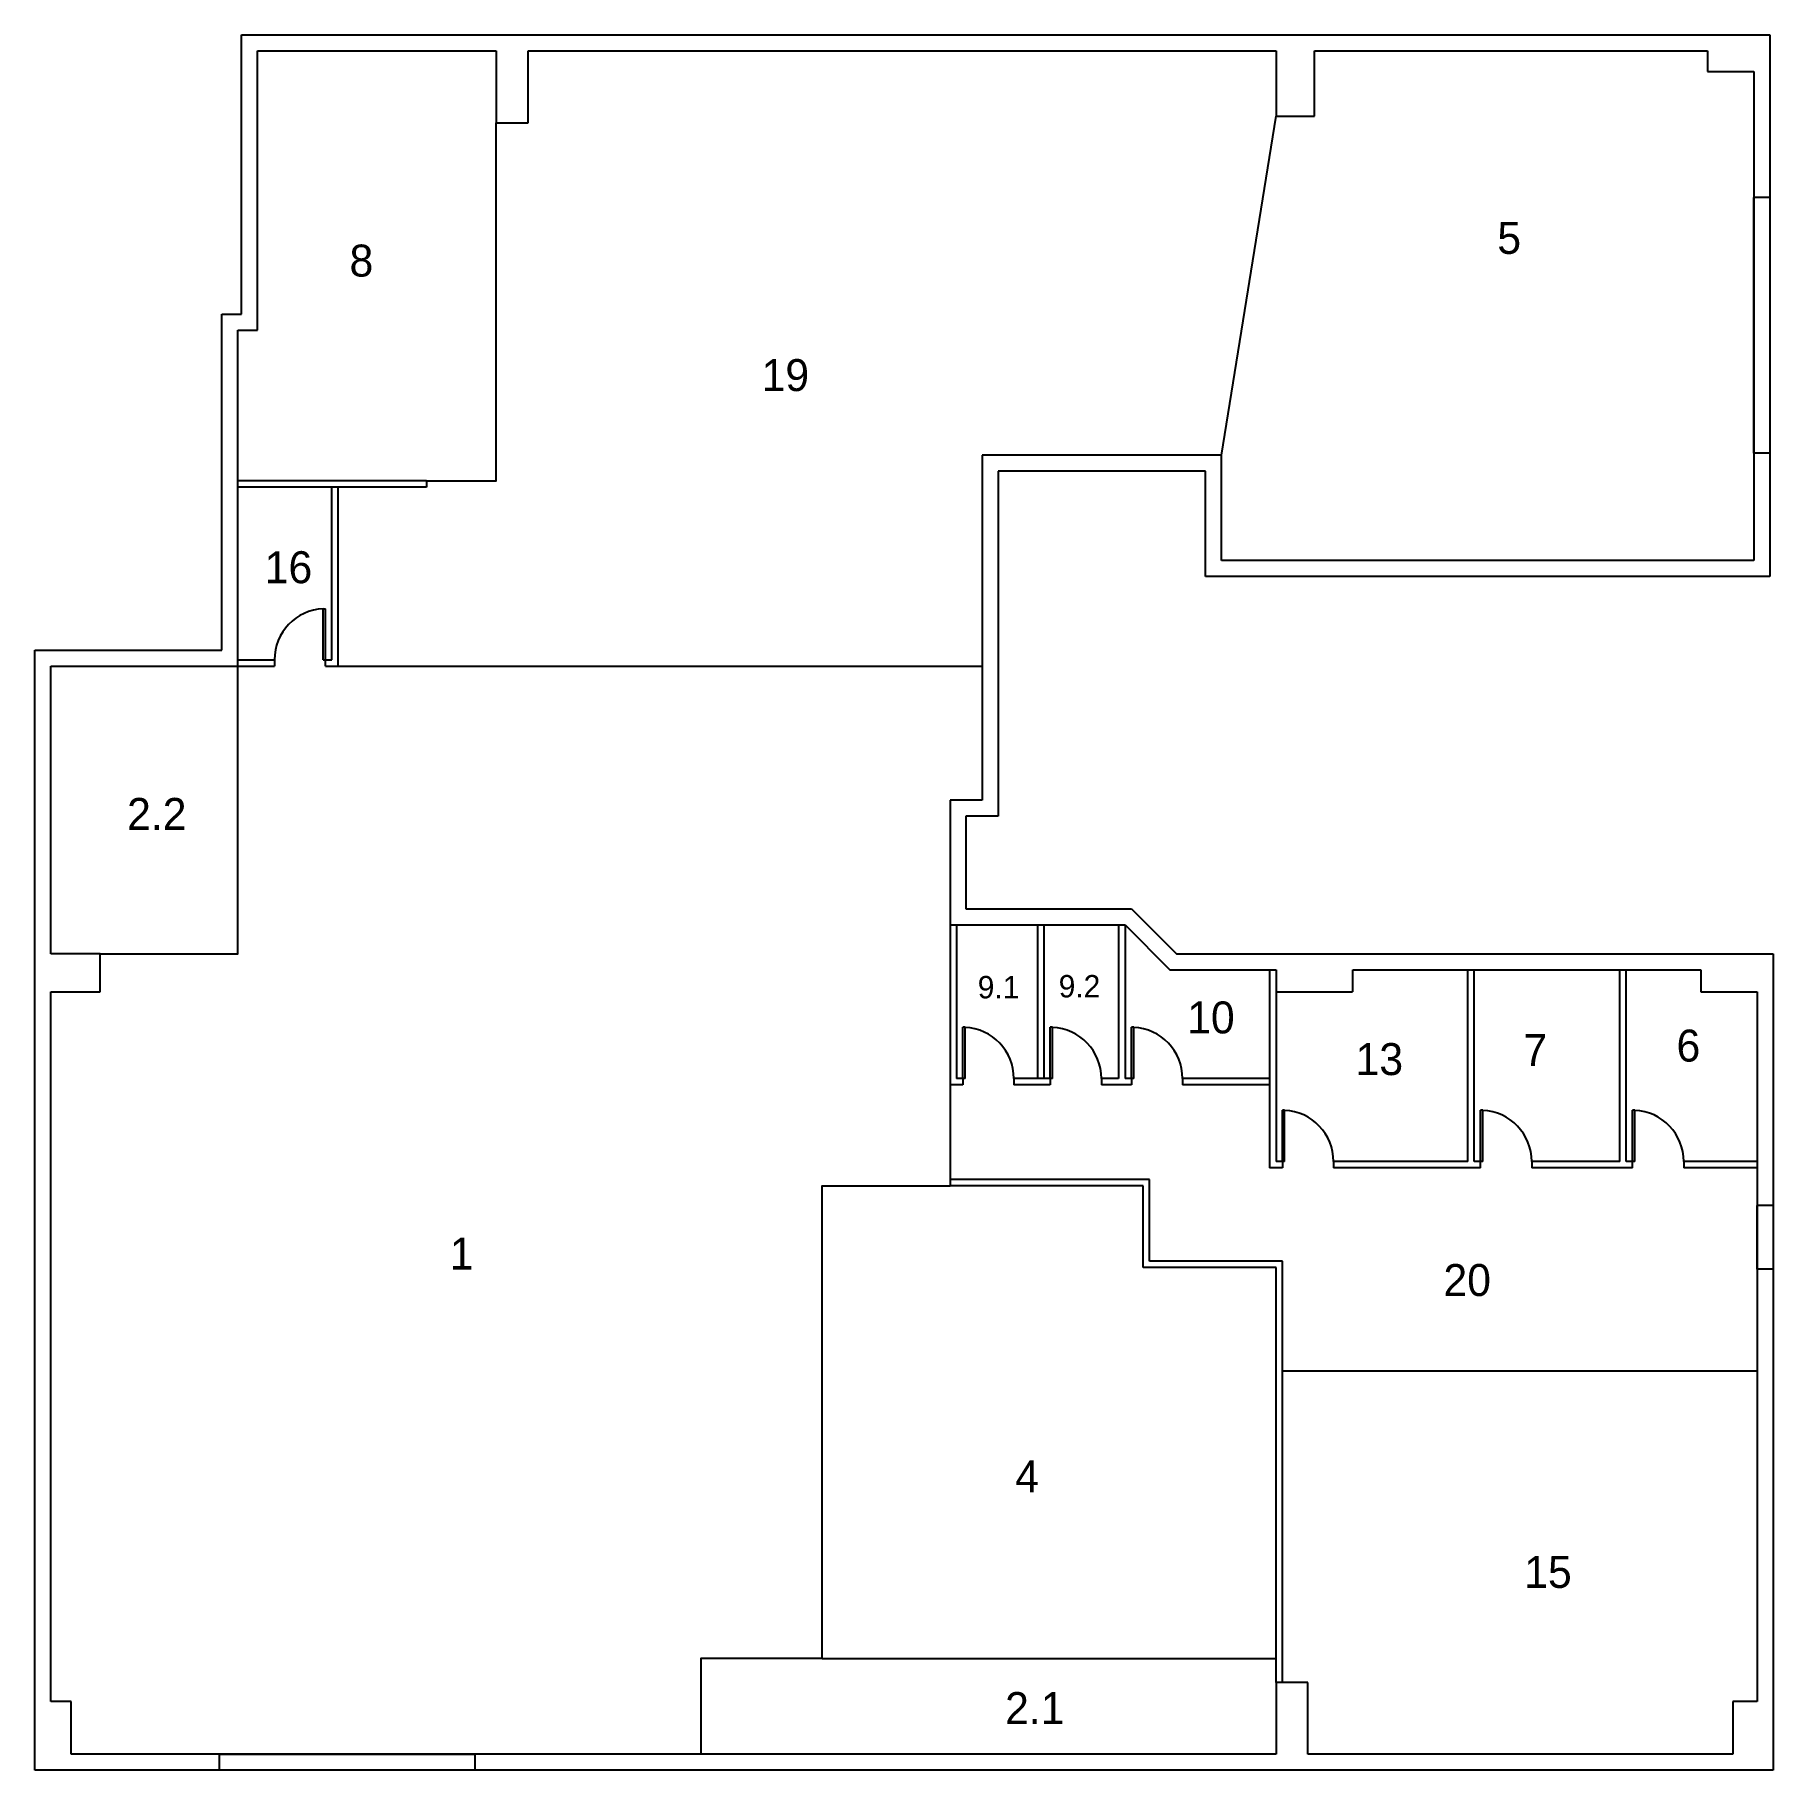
# Model space of a CAD drawing. Extents: x 469.5 to 496.7, y 2717 to 2744.1.
import ezdxf

# ---------------------------------------------------------------- set-up
doc = ezdxf.new("R2010")
doc.units = 0
doc.header["$MEASUREMENT"] = 0
for name, color, linetype in [('BORDERS', 6, 'CONTINUOUS'), ('INNER_DOORS', 1, 'CONTINUOUS'), ('INNER_WALLS', 3, 'CONTINUOUS'), ('NAMES', 7, 'CONTINUOUS'), ('OUTER_DOORS', 2, 'CONTINUOUS'), ('OUTER_WALLS', 5, 'CONTINUOUS')]:
    doc.layers.add(name, color=color, linetype=linetype)

msp = doc.modelspace()

# ---------------------------------------------------------------- linework, layer by layer
at = {"layer": 'BORDERS'}
for p, q in [((488.062, 2737.547), (488.913, 2742.847)), ((474.241, 2734.243), (484.316, 2734.243)), ((483.812, 2727.695), (483.812, 2726.216)), ((489.013, 2723.221), (496.444, 2723.221)), ((481.814, 2718.722), (488.913, 2718.722))]:
    msp.add_line(p, q, dxfattribs=at)
for points in [[(475.621, 2737.146), (476.713, 2737.146), (476.713, 2742.745)], [(470.516, 2729.745), (472.666, 2729.745), (472.666, 2734.245)], [(481.814, 2718.722), (481.814, 2726.116), (483.812, 2726.116)], [(481.814, 2718.722), (479.913, 2718.722), (479.913, 2717.224)]]:
    msp.add_lwpolyline(points, dxfattribs=at)
at = {"layer": 'INNER_DOORS'}
for p, q in [((474.006, 2734.343), (474.006, 2735.143)), ((474.006, 2735.143), (474.041, 2735.143)), ((474.041, 2734.343), (474.041, 2735.143)), ((474.006, 2734.343), (474.041, 2734.343)), ((484.012, 2727.795), (484.012, 2728.595)), ((484.047, 2728.595), (484.012, 2728.595)), ((484.047, 2727.795), (484.047, 2728.595)), ((485.381, 2727.795), (485.381, 2728.595)), ((485.416, 2728.595), (485.381, 2728.595)), ((485.416, 2727.795), (485.416, 2728.595)), ((486.651, 2727.795), (486.651, 2728.595)), ((486.686, 2728.595), (486.651, 2728.595)), ((486.686, 2727.795), (486.686, 2728.595)), ((484.047, 2727.795), (484.012, 2727.795)), ((485.416, 2727.795), (485.381, 2727.795)), ((486.686, 2727.795), (486.651, 2727.795)), ((489.013, 2726.497), (489.013, 2727.297)), ((489.048, 2727.297), (489.013, 2727.297)), ((489.048, 2726.497), (489.048, 2727.297)), ((492.114, 2726.497), (492.114, 2727.297)), ((492.149, 2727.297), (492.114, 2727.297)), ((492.149, 2726.497), (492.149, 2727.297)), ((494.493, 2726.497), (494.493, 2727.297)), ((494.528, 2727.297), (494.493, 2727.297)), ((494.528, 2726.497), (494.528, 2727.297)), ((489.048, 2726.497), (489.013, 2726.497)), ((492.149, 2726.497), (492.114, 2726.497)), ((494.528, 2726.497), (494.493, 2726.497))]:
    msp.add_line(p, q, dxfattribs=at)
for centre, start, end in [((474.041, 2734.343), 92.5075, 180), ((484.012, 2727.795), 0, 87.4925), ((485.381, 2727.795), 0, 87.4925), ((486.651, 2727.795), 0, 87.4925), ((489.013, 2726.497), 0, 87.4925), ((492.114, 2726.497), 0, 87.4925), ((494.493, 2726.497), 0, 87.4925)]:
    msp.add_arc(centre, 0.8, start, end, dxfattribs=at)
at = {"layer": 'INNER_WALLS'}
for p, q in [((475.621, 2737.146), (472.666, 2737.146)), ((475.621, 2737.146), (475.621, 2737.046)), ((475.621, 2737.046), (472.666, 2737.046)), ((474.141, 2734.343), (474.141, 2737.046)), ((474.241, 2734.243), (474.241, 2737.046)), ((472.666, 2734.345), (473.241, 2734.344)), ((472.666, 2734.245), (473.241, 2734.244)), ((473.241, 2734.344), (473.241, 2734.244)), ((474.041, 2734.243), (474.041, 2734.343)), ((474.041, 2734.343), (474.141, 2734.343)), ((474.041, 2734.243), (474.241, 2734.243)), ((474.141, 2734.243), (474.141, 2734.243)), ((474.241, 2734.343), (474.241, 2734.343)), ((483.812, 2730.198), (483.812, 2727.695)), ((483.912, 2730.198), (483.912, 2727.795)), ((485.181, 2730.198), (485.181, 2727.795)), ((485.281, 2730.198), (485.281, 2727.795)), ((486.451, 2730.198), (486.451, 2727.795)), ((486.551, 2730.198), (486.551, 2727.795)), ((488.813, 2729.496), (488.813, 2726.397)), ((491.914, 2726.497), (491.914, 2729.496)), ((492.014, 2726.497), (492.014, 2729.496)), ((494.293, 2726.497), (494.293, 2729.496)), ((494.393, 2726.497), (494.393, 2729.496)), ((488.913, 2729.149), (488.913, 2726.497)), ((484.012, 2727.695), (483.812, 2727.695)), ((484.012, 2727.795), (483.912, 2727.795)), ((484.012, 2727.795), (484.012, 2727.695)), ((484.812, 2727.795), (484.812, 2727.695)), ((485.381, 2727.795), (484.812, 2727.795)), ((485.381, 2727.695), (484.812, 2727.695)), ((485.381, 2727.795), (485.381, 2727.695)), ((486.451, 2727.795), (486.181, 2727.795)), ((486.181, 2727.795), (486.181, 2727.695)), ((486.651, 2727.695), (486.181, 2727.695)), ((486.651, 2727.795), (486.551, 2727.795)), ((486.651, 2727.795), (486.651, 2727.695)), ((488.813, 2727.795), (487.451, 2727.795)), ((487.451, 2727.795), (487.451, 2727.695)), ((488.813, 2727.695), (487.451, 2727.695)), ((489.013, 2726.497), (488.913, 2726.497)), ((489.013, 2726.497), (489.013, 2726.397)), ((491.914, 2726.497), (489.813, 2726.497)), ((489.813, 2726.497), (489.813, 2726.397)), ((492.114, 2726.497), (492.014, 2726.497)), ((492.114, 2726.397), (492.114, 2726.497)), ((494.293, 2726.497), (492.914, 2726.497)), ((492.914, 2726.497), (492.914, 2726.397)), ((494.493, 2726.497), (494.393, 2726.497)), ((494.493, 2726.397), (494.493, 2726.497)), ((496.444, 2726.497), (495.293, 2726.497)), ((495.293, 2726.497), (495.293, 2726.397)), ((486.934, 2726.216), (483.812, 2726.216)), ((483.812, 2726.216), (483.812, 2726.116)), ((486.934, 2724.938), (486.934, 2726.216)), ((489.013, 2726.397), (488.813, 2726.397)), ((492.114, 2726.397), (489.813, 2726.397)), ((494.493, 2726.397), (492.914, 2726.397)), ((496.444, 2726.397), (495.293, 2726.397)), ((486.834, 2726.116), (483.812, 2726.116)), ((486.834, 2724.838), (486.834, 2726.116)), ((489.013, 2724.938), (486.934, 2724.938)), ((489.013, 2718.346), (489.013, 2724.938)), ((488.913, 2724.838), (486.834, 2724.838)), ((488.913, 2718.346), (488.913, 2724.838))]:
    msp.add_line(p, q, dxfattribs=at)
at = {"layer": 'OUTER_DOORS'}
for p, q in [((496.638, 2741.577), (496.389, 2741.577)), ((496.389, 2737.577), (496.389, 2741.577)), ((496.638, 2741.577), (496.638, 2737.577)), ((496.638, 2737.577), (496.389, 2737.577)), ((496.693, 2725.81), (496.444, 2725.81)), ((496.444, 2724.81), (496.444, 2725.81)), ((496.693, 2725.81), (496.693, 2724.81)), ((496.693, 2724.81), (496.444, 2724.81)), ((472.377, 2717.224), (472.377, 2716.974)), ((472.377, 2717.224), (476.377, 2717.224)), ((476.377, 2716.974), (472.377, 2716.974)), ((476.377, 2717.224), (476.377, 2716.974))]:
    msp.add_line(p, q, dxfattribs=at)
at = {"layer": 'OUTER_WALLS'}
for p, q in [((472.725, 2744.121), (496.638, 2744.121)), ((472.725, 2739.753), (472.725, 2744.121)), ((496.638, 2744.121), (496.638, 2735.646)), ((472.975, 2743.871), (476.713, 2743.871)), ((472.975, 2739.503), (472.975, 2743.871)), ((476.713, 2743.871), (476.713, 2742.745)), ((477.212, 2742.745), (477.212, 2743.871)), ((477.212, 2743.871), (488.913, 2743.871)), ((488.913, 2743.871), (488.913, 2742.847)), ((489.514, 2742.847), (489.514, 2743.871)), ((489.514, 2743.871), (495.665, 2743.871)), ((495.665, 2743.871), (495.665, 2743.546)), ((495.665, 2743.546), (496.389, 2743.546)), ((496.389, 2743.546), (496.389, 2735.896)), ((488.913, 2742.847), (489.514, 2742.847)), ((476.713, 2742.745), (477.212, 2742.745)), ((472.416, 2734.495), (472.416, 2739.753)), ((472.416, 2739.753), (472.725, 2739.753)), ((472.666, 2734.245), (472.666, 2739.503)), ((472.666, 2739.503), (472.975, 2739.503)), ((488.062, 2737.547), (484.316, 2737.547)), ((484.316, 2737.547), (484.316, 2732.146)), ((488.062, 2735.896), (488.062, 2737.547)), ((487.812, 2737.297), (484.565, 2737.297)), ((484.565, 2737.297), (484.565, 2731.896)), ((487.812, 2735.646), (487.812, 2737.297)), ((496.389, 2735.896), (488.062, 2735.896)), ((496.638, 2735.646), (487.812, 2735.646)), ((469.491, 2734.495), (472.416, 2734.495)), ((469.491, 2716.974), (469.491, 2734.495)), ((469.741, 2729.745), (469.741, 2734.245)), ((469.741, 2734.245), (472.666, 2734.245)), ((484.316, 2732.146), (483.812, 2732.146)), ((483.812, 2732.146), (483.812, 2730.198)), ((484.565, 2731.896), (484.062, 2731.896)), ((484.062, 2731.896), (484.062, 2730.448)), ((484.062, 2730.448), (486.654, 2730.448)), ((486.654, 2730.448), (487.357, 2729.745)), ((483.812, 2730.198), (486.551, 2730.198)), ((486.551, 2730.198), (487.253, 2729.496)), ((470.516, 2729.745), (469.741, 2729.745)), ((470.516, 2729.149), (470.516, 2729.745)), ((487.357, 2729.745), (496.693, 2729.745)), ((496.693, 2729.745), (496.693, 2716.974)), ((487.253, 2729.496), (488.913, 2729.496)), ((488.913, 2729.496), (488.913, 2729.149)), ((490.115, 2729.149), (490.115, 2729.496)), ((490.115, 2729.496), (495.563, 2729.496)), ((495.563, 2729.496), (495.563, 2729.149)), ((469.741, 2729.149), (470.516, 2729.149)), ((469.741, 2718.049), (469.741, 2729.149)), ((488.913, 2729.149), (490.111, 2729.149)), ((495.563, 2729.149), (496.444, 2729.149)), ((496.444, 2729.149), (496.444, 2718.049)), ((489.412, 2718.346), (488.913, 2718.346)), ((488.913, 2718.346), (488.913, 2717.224)), ((489.412, 2717.224), (489.412, 2718.346)), ((470.063, 2718.049), (469.741, 2718.049)), ((470.063, 2717.224), (470.063, 2718.049)), ((496.444, 2718.049), (496.063, 2718.049)), ((496.063, 2718.049), (496.063, 2717.224)), ((496.693, 2716.974), (469.491, 2716.974)), ((488.913, 2717.224), (470.063, 2717.224)), ((496.063, 2717.224), (489.412, 2717.224))]:
    msp.add_line(p, q, dxfattribs=at)

# ---------------------------------------------------------------- texts
at = {"layer": 'NAMES'}
for s, height, p in [('5', 0.5, (492.376, 2740.694)), ('8', 0.5, (474.416, 2740.339)), ('19', 0.5, (480.864, 2738.548)), ('16', 0.5, (473.089, 2735.542)), ('2.2', 0.5, (470.936, 2731.683)), ('9.1', 0.35, (484.246, 2729.048)), ('9.2', 0.35, (485.513, 2729.063)), ('10', 0.5, (487.523, 2728.5)), ('7', 0.5, (492.784, 2727.989)), ('6', 0.5, (495.18, 2728.059)), ('13', 0.5, (490.158, 2727.848)), ('1', 0.5, (475.984, 2724.806)), ('20', 0.5, (491.533, 2724.392)), ('4', 0.5, (484.832, 2721.321)), ('15', 0.5, (492.797, 2719.826)), ('2.1', 0.5, (484.674, 2717.696))]:
    msp.add_text(s, height=height, dxfattribs=at).set_placement(p)

doc.saveas('drawing.dxf')
